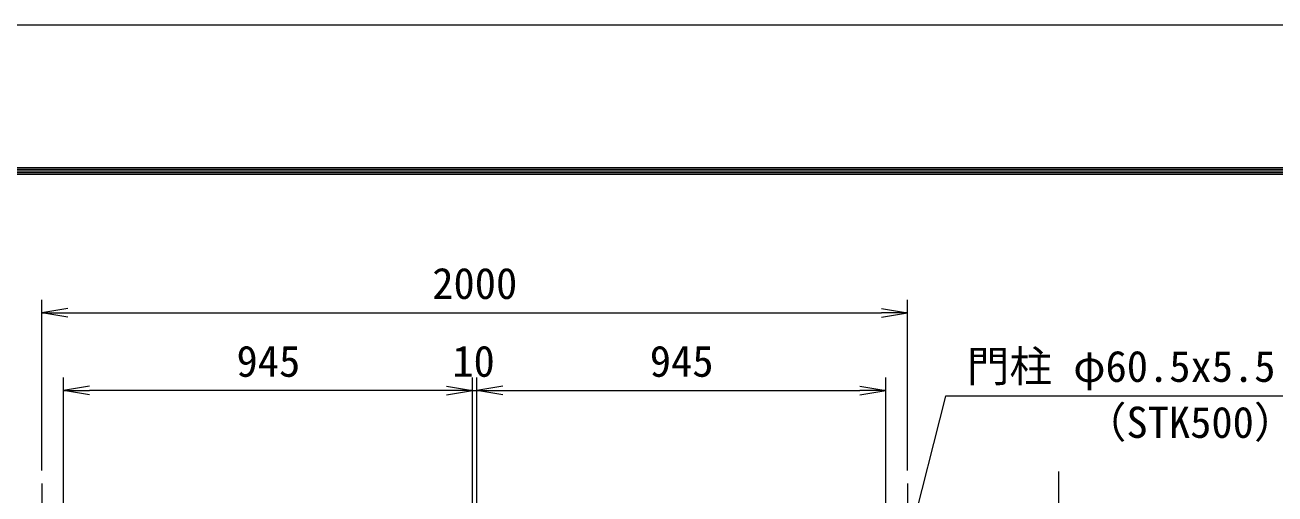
# Model space of a CAD drawing. Units: millimetres, scale not verified. Extents: x -6300 to 6300, y -4455 to 4455.
# Drawn here: x 1121 to 4010, y 3370 to 4455 of the extents above; entities that cross this region are included whole.
import ezdxf
from ezdxf.enums import TextEntityAlignment as Align

# ---------------------------------------------------------------- set-up
doc = ezdxf.new("R2010")
doc.units = ezdxf.units.MM
doc.header["$LTSCALE"] = 30
doc.linetypes.add('USER1', pattern=[50.8, 31.75, -6.35, 6.35, -6.35])
for name, color, linetype, lineweight in [('0-1_D-BMK', 2, 'USER1', 13), ('0-7_D-STR-DIM', 7, 'Continuous', 9), ('0-8_0', 7, 'Continuous', 9), ('0-A_D-STR-TXT', 7, 'Continuous', 9), ('0-B_D-TTL', 7, 'Continuous', 9)]:
    doc.layers.add(name, color=color, linetype=linetype, lineweight=lineweight)
doc.styles.add('ＭＳ ゴシック', font='')
doc.styles.get('ＭＳ ゴシック').set_extended_font_data('MS Gothic')

# ---------------------------------------------------------------- blocks, each defined once
blk = doc.blocks.new('_Open')
at = {"layer": '0-8_0'}
blk.add_line((-30, 5), (0, 0), dxfattribs=at)
blk.add_lwpolyline([(-30, -5), (0, 0), (-30, 0)], dxfattribs=at)

msp = doc.modelspace()

# ---------------------------------------------------------------- linework, layer by layer
at = {"layer": '0-1_D-BMK'}
for p, q in [((1160.26, 3394.82), (1160.26, -1050.99)), ((3160.26, 3394.82), (3160.26, -1050.99))]:
    msp.add_line(p, q, dxfattribs=at)
at = {"layer": '0-7_D-STR-DIM'}
for p, q in [((1160.26, 3424.82), (1160.26, 3819.58)), ((3160.26, 3424.82), (3160.26, 3819.58)), ((1220.26, 3789.58), (3100.26, 3789.58)), ((1210.26, 1126.58), (1210.26, 3639.58)), ((2155.26, 1126.58), (2155.26, 3639.58)), ((2155.26, 1126.58), (2155.26, 3639.58)), ((2165.26, 1126.58), (2165.26, 3639.58)), ((2165.26, 1126.58), (2165.26, 3639.58)), ((3110.26, 1126.58), (3110.26, 3639.58)), ((2095.26, 3609.58), (1270.26, 3609.58)), ((2095.26, 3609.58), (2035.26, 3609.58)), ((2155.26, 3609.58), (2165.26, 3609.58)), ((2225.26, 3609.58), (3050.26, 3609.58)), ((2225.26, 3609.58), (2285.26, 3609.58)), ((3510.26, 1410.23), (3510.26, 3422.58))]:
    msp.add_line(p, q, dxfattribs=at)
at = {"layer": '0-A_D-STR-TXT'}
msp.add_lwpolyline([(4051.87, 3596.68), (3248, 3596.68), (3165.87, 3271)], dxfattribs=at)
at = {"layer": '0-B_D-TTL', "color": 2, "lineweight": 18}
msp.add_lwpolyline([(-6300, 4455), (6300, 4455), (6300, -4455), (-6300, -4455)], close=True, dxfattribs=at)
at = {"layer": '0-B_D-TTL'}
for points in [[(-5895, 4125), (5895, 4125), (5895, -4125), (-5895, -4125)], [(-5891.25, 4121.25), (5891.25, 4121.25), (5891.25, -4121.25), (-5891.25, -4121.25)], [(-5887.5, 4117.5), (5887.5, 4117.5), (5887.5, -4117.5), (-5887.5, -4117.5)], [(-5883.75, 4113.75), (5883.75, 4113.75), (5883.75, -4113.75), (-5883.75, -4113.75)], [(-5880, 4110), (5880, 4110), (5880, -4110), (-5880, -4110)]]:
    msp.add_lwpolyline(points, close=True, dxfattribs=at)

# ---------------------------------------------------------------- block references
at = {"layer": '0-7_D-STR-DIM', "xscale": 2, "yscale": 2, "rotation": 180}
for p in [(1160.26, 3789.58), (1210.26, 3609.58), (2165.26, 3609.58), (2165.26, 3609.58)]:
    msp.add_blockref('_Open', p, dxfattribs=at)
at = {"layer": '0-7_D-STR-DIM', "xscale": 2, "yscale": 2}
for p in [(3160.26, 3789.58), (2155.26, 3609.58), (2155.26, 3609.58), (3110.26, 3609.58)]:
    msp.add_blockref('_Open', p, dxfattribs=at)

# ---------------------------------------------------------------- texts
at = {"layer": '0-7_D-STR-DIM', "style": 'ＭＳ ゴシック'}
for s, p in [('2000', (2062.38, 3799.7)), ('945', (1610.05, 3619.7)), ('10', (2108.66, 3619.7)), ('945', (2565.05, 3619.7))]:
    msp.add_text(s, height=72.14, dxfattribs=at).set_placement(p, align=Align.BOTTOM_LEFT)
at = {"layer": '0-A_D-STR-TXT', "style": 'ＭＳ ゴシック'}
for s, p in [('門柱 φ60.5x5.5', (3297.65, 3607.93)), ('（STK500）', (3568.04, 3478.43))]:
    msp.add_text(s, height=72.14, dxfattribs=at).set_placement(p, align=Align.BOTTOM_LEFT)

doc.saveas('drawing.dxf')
